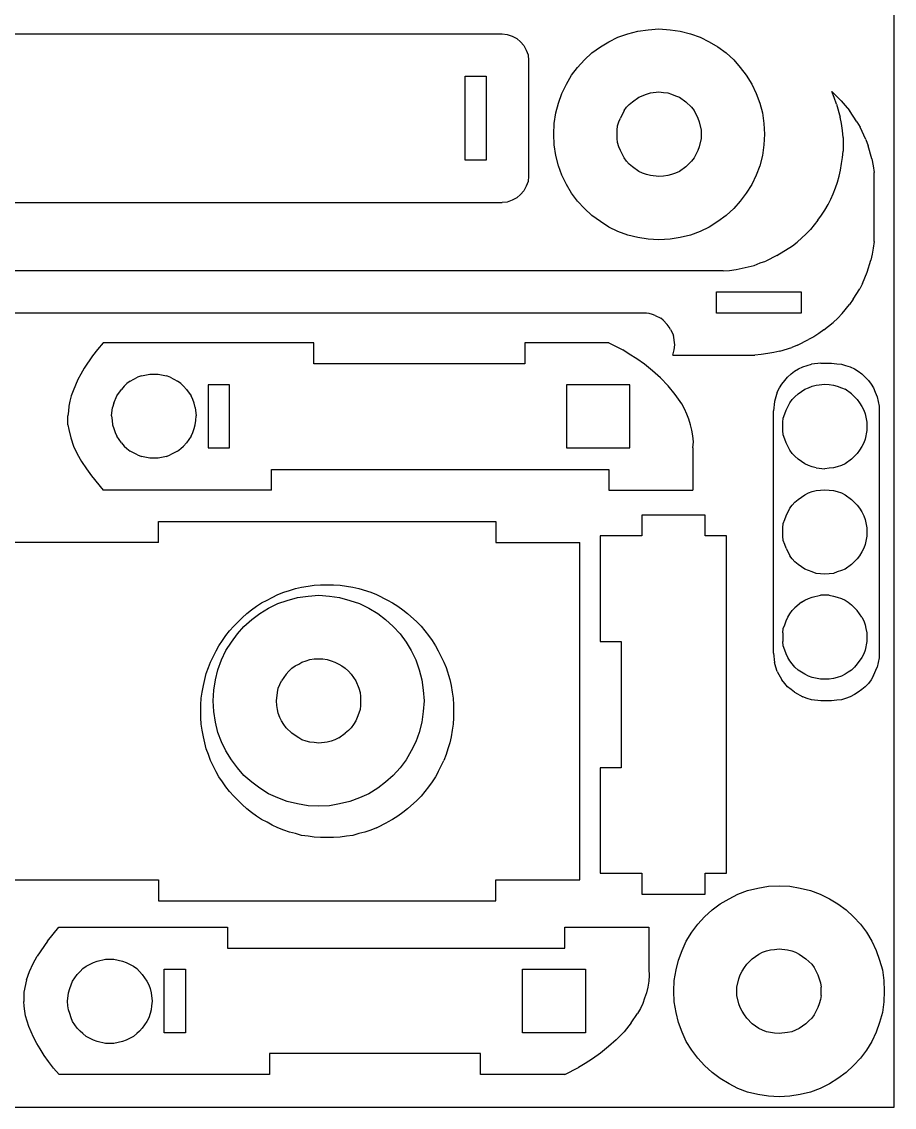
# Model space of a CAD drawing. Extents: x -4070 to 4070, y -2004 to 2004.
# Drawn here: x 2481 to 4070, y -2004 to -27 of the extents above; entities that cross this region are included whole.
import ezdxf

# ---------------------------------------------------------------- set-up
doc = ezdxf.new("R2010")
doc.units = 0
doc.header["$MEASUREMENT"] = 0
doc.layers.get('0').update_dxf_attribs({"linetype": 'CONTINUOUS'})

msp = doc.modelspace()

# ---------------------------------------------------------------- linework, layer by layer
for p, q in [((4070.5, -2004.5), (4070.5, 2004.5)), ((3622.1, -41.2), (3641.5, -39.5)), ((3641.5, -39.5), (3661.9, -41.2)), ((1532, -48.8), (3355.7, -48.8)), ((3355.7, -48.8), (3365, -49.7)), ((3365, -49.7), (3374.3, -53)), ((3374.3, -53), (3382.8, -57.3)), ((3382.8, -57.3), (3389.6, -63.2)), ((3550.1, -63.2), (3567, -54.7)), ((3567, -54.7), (3584.8, -48.8)), ((3584.8, -48.8), (3603.4, -43.7)), ((3603.4, -43.7), (3622.1, -41.2)), ((3661.9, -41.2), (3680.5, -43.7)), ((3680.5, -43.7), (3699.1, -48.8)), ((3699.1, -48.8), (3716.9, -54.7)), ((3716.9, -54.7), (3733, -63.2)), ((3389.6, -63.2), (3395.5, -70)), ((3395.5, -70), (3399.7, -78.4)), ((3399.7, -78.4), (3403.1, -86.9)), ((3519.6, -83.5), (3534.9, -72.5)), ((3534.9, -72.5), (3550.1, -63.2)), ((3733, -63.2), (3749.1, -72.5)), ((3749.1, -72.5), (3764.3, -83.5)), ((3403.1, -86.9), (3403.9, -97.1)), ((3403.9, -97.1), (3403.9, -307.9)), ((3493.4, -109.8), (3506.1, -96.2)), ((3506.1, -96.2), (3519.6, -83.5)), ((3764.3, -83.5), (3777.9, -96.2)), ((3777.9, -96.2), (3789.7, -109.8)), ((3482.4, -124.2), (3493.4, -109.8)), ((3789.7, -109.8), (3800.7, -124.2)), ((3288.8, -279.1), (3288.8, -125.9)), ((3288.8, -125.9), (3326.9, -125.9)), ((3326.9, -125.9), (3326.9, -279.1)), ((3473.1, -140.3), (3482.4, -124.2)), ((3800.7, -124.2), (3810.9, -140.3)), ((3458.7, -175), (3464.6, -157.2)), ((3464.6, -157.2), (3473.1, -140.3)), ((3618.7, -158.9), (3626.3, -156.3)), ((3626.3, -156.3), (3641.5, -154.6)), ((3641.5, -154.6), (3650, -155.5)), ((3650, -155.5), (3657.6, -156.3)), ((3657.6, -156.3), (3664.4, -158.9)), ((3810.9, -140.3), (3818.5, -157.2)), ((3818.5, -157.2), (3825.3, -175)), ((3960.9, -164.8), (3956.7, -153.8)), ((3973.6, -170.8), (3956.7, -153.8)), ((3453.6, -192.7), (3458.7, -175)), ((3582.3, -182.6), (3587.4, -177.5)), ((3587.4, -177.5), (3593.3, -172.4)), ((3593.3, -172.4), (3605.1, -164)), ((3605.1, -164), (3618.7, -158.9)), ((3664.4, -158.9), (3672, -161.4)), ((3672, -161.4), (3678.8, -164)), ((3678.8, -164), (3690.6, -172.4)), ((3690.6, -172.4), (3700.8, -182.6)), ((3825.3, -175), (3830.3, -192.7)), ((3965.1, -176.7), (3960.9, -164.8)), ((3965.1, -176.7), (3971.9, -200.4)), ((3973.6, -170.8), (3981.2, -179.2)), ((3451, -212.2), (3453.6, -192.7)), ((3578, -188.5), (3571.3, -202.1)), ((3578, -188.5), (3582.3, -182.6)), ((3700.8, -182.6), (3705.9, -188.5)), ((3705.9, -188.5), (3712.7, -202.1)), ((3830.3, -192.7), (3832.9, -212.2)), ((3981.2, -179.2), (3988.8, -188.5)), ((4002.4, -208.9), (3988.8, -188.5)), ((3450.2, -231.7), (3451, -212.2)), ((3565.3, -224.1), (3566.2, -216.5)), ((3566.2, -216.5), (3568.7, -208.8)), ((3568.7, -208.8), (3571.3, -202.1)), ((3712.7, -202.1), (3715.2, -208.8)), ((3715.2, -208.8), (3718.6, -224.1)), ((3832.9, -212.2), (3833.7, -231.7)), ((3974.4, -212.3), (3971.9, -200.4)), ((3976.1, -225), (3974.4, -212.3)), ((4002.4, -208.9), (4008.3, -219)), ((3451, -251.2), (3450.2, -231.7)), ((3565.3, -239.3), (3565.3, -224.1)), ((3718.6, -224.1), (3718.6, -239.3)), ((3833.7, -231.7), (3832.9, -251.2)), ((3977, -237.7), (3976.1, -225)), ((4018.5, -241), (4008.3, -219)), ((3453.6, -270.6), (3451, -251.2)), ((3566.2, -246.9), (3565.3, -239.3)), ((3568.7, -254.6), (3566.2, -246.9)), ((3571.3, -261.3), (3568.7, -254.6)), ((3715.2, -254.6), (3712.7, -261.3)), ((3718.6, -239.3), (3715.2, -254.6)), ((3832.9, -251.2), (3830.3, -270.6)), ((3977, -237.7), (3977, -262.2)), ((4018.5, -241), (4022.7, -252.9)), ((4029.5, -276.6), (4022.7, -252.9)), ((3458.7, -289.3), (3453.6, -270.6)), ((3578, -274.9), (3571.3, -261.3)), ((3582.3, -280.8), (3578, -274.9)), ((3705.9, -274.9), (3700.8, -280.8)), ((3712.7, -261.3), (3705.9, -274.9)), ((3830.3, -270.6), (3825.3, -289.3)), ((3974.4, -285.1), (3976.1, -274.1)), ((3976.1, -274.1), (3977, -262.2)), ((4029.5, -276.6), (4032, -289.3)), ((3326.9, -279.1), (3288.8, -279.1)), ((3464.6, -306.2), (3458.7, -289.3)), ((3587.4, -285.9), (3582.3, -280.8)), ((3593.3, -290.9), (3587.4, -285.9)), ((3605.1, -299.4), (3593.3, -290.9)), ((3690.6, -290.9), (3678.8, -299.4)), ((3700.8, -280.8), (3690.6, -290.9)), ((3825.3, -289.3), (3818.5, -306.2)), ((3972.7, -296.9), (3974.4, -285.1)), ((4032, -289.3), (4033.7, -301.2)), ((3403.9, -307.9), (3403.1, -318)), ((3473.1, -323.1), (3464.6, -306.2)), ((3611.9, -302.8), (3605.1, -299.4)), ((3618.7, -305.3), (3611.9, -302.8)), ((3626.3, -307), (3618.7, -305.3)), ((3641.5, -308.7), (3626.3, -307)), ((3650, -307.9), (3641.5, -308.7)), ((3657.6, -307), (3650, -307.9)), ((3664.4, -305.3), (3657.6, -307)), ((3672, -302.8), (3664.4, -305.3)), ((3678.8, -299.4), (3672, -302.8)), ((3818.5, -306.2), (3810.9, -323.1)), ((3966.8, -318.9), (3970.2, -307.9)), ((3970.2, -307.9), (3972.7, -296.9)), ((4033.7, -427.3), (4033.7, -301.2)), ((3395.5, -335), (3389.6, -341.7)), ((3399.7, -326.5), (3395.5, -335)), ((3403.1, -318), (3399.7, -326.5)), ((3482.4, -339.2), (3473.1, -323.1)), ((3810.9, -323.1), (3800.7, -339.2)), ((3959.2, -340.1), (3963.4, -329.1)), ((3963.4, -329.1), (3966.8, -318.9)), ((3365, -355.3), (3355.7, -356.1)), ((3374.3, -351.9), (3365, -355.3)), ((3382.8, -347.7), (3374.3, -351.9)), ((3389.6, -341.7), (3382.8, -347.7)), ((3493.4, -353.6), (3482.4, -339.2)), ((3506.1, -367.1), (3493.4, -353.6)), ((3789.7, -353.6), (3777.9, -367.1)), ((3800.7, -339.2), (3789.7, -353.6)), ((3949.9, -359.6), (3955, -350.2)), ((3955, -350.2), (3959.2, -340.1)), ((1532, -356.1), (3355.7, -356.1)), ((3519.6, -379.8), (3506.1, -367.1)), ((3777.9, -367.1), (3764.3, -379.8)), ((3938, -379), (3944, -369.7)), ((3944, -369.7), (3949.9, -359.6)), ((3534.9, -390.9), (3519.6, -379.8)), ((3550.1, -401), (3534.9, -390.9)), ((3749.1, -390.9), (3733, -401)), ((3764.3, -379.8), (3749.1, -390.9)), ((3931.3, -388.3), (3917.7, -405.3)), ((3931.3, -388.3), (3938, -379)), ((3567, -408.6), (3550.1, -401)), ((3584.8, -415.4), (3567, -408.6)), ((3716.9, -408.6), (3699.1, -415.4)), ((3733, -401), (3716.9, -408.6)), ((3910.1, -412.9), (3893.2, -428.1)), ((3910.1, -412.9), (3917.7, -405.3)), ((3603.4, -419.6), (3584.8, -415.4)), ((3622.1, -423), (3603.4, -419.6)), ((3641.5, -423.9), (3622.1, -423)), ((3661.9, -423), (3641.5, -423.9)), ((3680.5, -419.6), (3661.9, -423)), ((3699.1, -415.4), (3680.5, -419.6)), ((3856.7, -452.7), (3884.7, -434.9)), ((3884.7, -434.9), (3893.2, -428.1)), ((4033.7, -427.3), (4032, -439.1)), ((3856.7, -452.7), (3836.4, -462.8)), ((4030.3, -450.1), (4027.8, -461.2)), ((4032, -439.1), (4030.3, -450.1)), ((3782.2, -478.1), (3815.3, -470.5)), ((3815.3, -470.5), (3826.3, -466.2)), ((3826.3, -466.2), (3836.4, -462.8)), ((4021, -483.2), (4027.8, -461.2)), ((3758.5, -480.6), (1623.2, -480.6)), ((3758.5, -480.6), (3770.4, -479.8)), ((3770.4, -479.8), (3782.2, -478.1)), ((4012.5, -503.5), (4021, -483.2)), ((3995.6, -532.3), (4007.5, -513.6)), ((4012.5, -503.5), (4007.5, -513.6)), ((3746.7, -557.7), (3746.7, -518.7)), ((3746.7, -518.7), (3900.8, -518.7)), ((3900.8, -518.7), (3900.8, -557.7)), ((3995.6, -532.3), (3988.8, -541.6)), ((3975.3, -558.5), (3988.8, -541.6)), ((3618.8, -557.7), (1763.8, -557.7)), ((3623.9, -558.5), (3618.8, -557.7)), ((3629.8, -560.2), (3623.9, -558.5)), ((3634.9, -561.9), (3629.8, -560.2)), ((3634.9, -561.9), (3645.1, -567)), ((3649.3, -570.4), (3645.1, -567)), ((3649.3, -570.4), (3656.9, -578)), ((3900.8, -557.7), (3746.7, -557.7)), ((3967.7, -567), (3959.2, -574.6)), ((3975.3, -558.5), (3967.7, -567)), ((3660.3, -583.1), (3656.9, -578)), ((3662.9, -587.3), (3660.3, -583.1)), ((3662.9, -587.3), (3667.9, -597.5)), ((3942.3, -588.2), (3932.9, -594.9)), ((3942.3, -588.2), (3959.2, -574.6)), ((2629.1, -611.9), (2618.9, -623.7)), ((3012.6, -611.9), (2629.1, -611.9)), ((3012.6, -650), (3012.6, -611.9)), ((3397, -611.9), (3397, -650)), ((3550.3, -611.9), (3397, -611.9)), ((3550.3, -611.9), (3575.7, -624.6)), ((3670.5, -615.2), (3667.9, -597.5)), ((3894, -616.1), (3914.3, -605.9)), ((3923.6, -600.9), (3914.3, -605.9)), ((3932.9, -594.9), (3923.6, -600.9)), ((2618.9, -623.7), (2609.6, -635.6)), ((3587.5, -632.2), (3575.7, -624.6)), ((3601.1, -640.7), (3587.5, -632.2)), ((3667.1, -633.9), (3669.6, -624.6)), ((3669.6, -624.6), (3670.5, -615.2)), ((3839.8, -631.3), (3828, -633)), ((3850.8, -629.6), (3839.8, -631.3)), ((3861.8, -627.1), (3850.8, -629.6)), ((3861.8, -627.1), (3883.8, -620.3)), ((3894, -616.1), (3883.8, -620.3)), ((2609.6, -635.6), (2594.4, -657.6)), ((3397, -650), (3012.6, -650)), ((3615.4, -650.8), (3601.1, -640.7)), ((3629.8, -662.7), (3615.4, -650.8)), ((3667.1, -633.9), (3816.1, -633.9)), ((3828, -633), (3816.1, -633.9)), ((3911.4, -653.2), (3919.9, -650.7)), ((3936.8, -649), (3919.9, -650.7)), ((3936.8, -649), (3956.3, -649)), ((3956.3, -649), (3965.6, -649.8)), ((3965.6, -649.8), (3974, -650.7)), ((3974, -650.7), (3981.7, -653.2)), ((2588.4, -668.6), (2582.5, -678.8)), ((2594.4, -657.6), (2588.4, -668.6)), ((2698.5, -672), (2691.7, -674.5)), ((2698.5, -672), (2713.7, -668.6)), ((2713.7, -668.6), (2729, -668.6)), ((2729, -668.6), (2744.2, -672)), ((2751, -674.5), (2744.2, -672)), ((3644.2, -675.4), (3629.8, -662.7)), ((3875.8, -674.4), (3882.6, -668.4)), ((3882.6, -668.4), (3888.5, -663.4)), ((3888.5, -663.4), (3896.2, -659.1)), ((3896.2, -659.1), (3903.8, -655.7)), ((3903.8, -655.7), (3911.4, -653.2)), ((3981.7, -653.2), (3990.1, -655.7)), ((3990.1, -655.7), (3997.8, -659.1)), ((3997.8, -659.1), (4004.5, -663.4)), ((4004.5, -663.4), (4011.3, -668.4)), ((4023.2, -680.3), (4011.3, -668.4)), ((2582.5, -678.8), (2574, -699.1)), ((2667.2, -690.6), (2662.1, -696.5)), ((2672.3, -685.5), (2667.2, -690.6)), ((2678.2, -681.3), (2672.3, -685.5)), ((2678.2, -681.3), (2691.7, -674.5)), ((2751, -674.5), (2764.5, -681.3)), ((2770.5, -685.5), (2764.5, -681.3)), ((2775.6, -690.6), (2770.5, -685.5)), ((2780.6, -696.5), (2775.6, -690.6)), ((2820.4, -688.1), (2820.4, -803.2)), ((2859.4, -688.1), (2820.4, -688.1)), ((2859.4, -803.2), (2859.4, -688.1)), ((3473.2, -688.1), (3473.2, -803.2)), ((3588.4, -688.1), (3473.2, -688.1)), ((3588.4, -803.2), (3588.4, -688.1)), ((3658.6, -689.8), (3644.2, -675.4)), ((3671.3, -705.8), (3658.6, -689.8)), ((3861.4, -693.8), (3865.7, -687.1)), ((3865.7, -687.1), (3870.8, -680.3)), ((3870.8, -680.3), (3875.8, -674.4)), ((3913.9, -693.8), (3920.7, -690.5)), ((3920.7, -690.5), (3928.3, -688.8)), ((3928.3, -688.8), (3943.6, -687.1)), ((3943.6, -687.1), (3952, -687.9)), ((3952, -687.9), (3959.7, -688.8)), ((3959.7, -688.8), (3966.4, -690.5)), ((3966.4, -690.5), (3974, -693.8)), ((4023.2, -680.3), (4028.2, -687.1)), ((4028.2, -687.1), (4032.5, -693.8)), ((2570.7, -708.4), (2568.1, -717.7)), ((2574, -699.1), (2570.7, -708.4)), ((2648.6, -721.9), (2653.6, -708.4)), ((2653.6, -708.4), (2662.1, -696.5)), ((2780.6, -696.5), (2789.1, -708.4)), ((2792.5, -715.2), (2789.1, -708.4)), ((3683.2, -722.8), (3671.3, -705.8)), ((3857.2, -701.5), (3852.1, -718.4)), ((3857.2, -701.5), (3861.4, -693.8)), ((3884.3, -715), (3889.4, -709.9)), ((3889.4, -709.9), (3895.3, -704.9)), ((3895.3, -704.9), (3907.2, -696.4)), ((3907.2, -696.4), (3913.9, -693.8)), ((3974, -693.8), (3980.8, -696.4)), ((3992.7, -704.9), (3980.8, -696.4)), ((4002.8, -715), (3992.7, -704.9)), ((4032.5, -693.8), (4035.9, -701.5)), ((4035.9, -701.5), (4039.2, -709.9)), ((4039.2, -709.9), (4042.6, -726.9)), ((2566.4, -727), (2565.6, -736.3)), ((2568.1, -717.7), (2566.4, -727)), ((2644.3, -744.8), (2646, -729.6)), ((2648.6, -721.9), (2646, -729.6)), ((2795, -721.9), (2792.5, -715.2)), ((2796.7, -729.6), (2795, -721.9)), ((2796.7, -729.6), (2798.4, -744.8)), ((3688.3, -732.1), (3683.2, -722.8)), ((3852.1, -718.4), (3850.4, -735.3)), ((3873.3, -734.5), (3880.1, -720.9)), ((3880.1, -720.9), (3884.3, -715)), ((4002.8, -715), (4007.1, -720.9)), ((4007.1, -720.9), (4011.3, -727.7)), ((4011.3, -727.7), (4014.7, -734.5)), ((4042.6, -726.9), (4042.6, -1185.8)), ((2565.6, -736.3), (2564.7, -744.8)), ((2564.7, -760.9), (2564.7, -744.8)), ((2644.3, -744.8), (2645.2, -753.3)), ((2797.6, -753.3), (2798.4, -744.8)), ((3692.5, -741.4), (3688.3, -732.1)), ((3695.9, -750.7), (3692.5, -741.4)), ((3699.3, -760.9), (3695.9, -750.7)), ((3850.4, -1177.3), (3850.4, -735.3)), ((3867.4, -756.5), (3868.2, -748.9)), ((3868.2, -748.9), (3870.8, -741.3)), ((3870.8, -741.3), (3873.3, -734.5)), ((4014.7, -734.5), (4017.2, -741.3)), ((4017.2, -741.3), (4020.6, -756.5)), ((2564.7, -760.9), (2566.4, -769.3)), ((2566.4, -769.3), (2569.8, -784.6)), ((2645.2, -753.3), (2646, -760.9)), ((2646, -760.9), (2648.6, -767.7)), ((2648.6, -767.7), (2651.1, -775.3)), ((2792.5, -775.3), (2795, -767.7)), ((2795, -767.7), (2796.7, -760.9)), ((2796.7, -760.9), (2797.6, -753.3)), ((3701.8, -771), (3699.3, -760.9)), ((3703.5, -781.2), (3701.8, -771)), ((3867.4, -771.7), (3867.4, -756.5)), ((4020.6, -756.5), (4020.6, -771.7)), ((2569.8, -784.6), (2574.9, -799.8)), ((2651.1, -775.3), (2653.6, -782)), ((2662.1, -793.9), (2653.6, -782)), ((2789.1, -782), (2780.6, -793.9)), ((2789.1, -782), (2792.5, -775.3)), ((3704.3, -792.2), (3703.5, -781.2)), ((3868.2, -779.4), (3867.4, -771.7)), ((3870.8, -787), (3868.2, -779.4)), ((3873.3, -793.8), (3870.8, -787)), ((4017.2, -787), (4014.7, -793.8)), ((4020.6, -771.7), (4017.2, -787)), ((2574.9, -799.8), (2581.7, -814.2)), ((2662.1, -793.9), (2667.2, -799.8)), ((2667.2, -799.8), (2672.3, -804.1)), ((2672.3, -804.1), (2678.2, -809.1)), ((2691.7, -815.9), (2678.2, -809.1)), ((2764.5, -809.1), (2751, -815.9)), ((2764.5, -809.1), (2770.5, -804.1)), ((2770.5, -804.1), (2775.6, -799.8)), ((2775.6, -799.8), (2780.6, -793.9)), ((2820.4, -803.2), (2859.4, -803.2)), ((3473.2, -803.2), (3588.4, -803.2)), ((3703.5, -803.2), (3704.3, -792.2)), ((3703.5, -803.2), (3703.5, -880.3)), ((3880.1, -807.3), (3873.3, -793.8)), ((3884.3, -813.2), (3880.1, -807.3)), ((4007.1, -807.3), (4002.8, -813.2)), ((4011.3, -800.5), (4007.1, -807.3)), ((4014.7, -793.8), (4011.3, -800.5)), ((2581.7, -814.2), (2589.3, -827.8)), ((2589.3, -827.8), (2598.6, -841.3)), ((2691.7, -815.9), (2698.5, -818.5)), ((2713.7, -821.8), (2698.5, -818.5)), ((2729, -821.8), (2713.7, -821.8)), ((2744.2, -818.5), (2729, -821.8)), ((2744.2, -818.5), (2751, -815.9)), ((3889.4, -818.3), (3884.3, -813.2)), ((3895.3, -823.4), (3889.4, -818.3)), ((3907.2, -831.9), (3895.3, -823.4)), ((3992.7, -823.4), (3980.8, -831.9)), ((4002.8, -813.2), (3992.7, -823.4)), ((2598.6, -841.3), (2607.9, -854)), ((2935.6, -842.2), (3550.3, -842.2)), ((2935.6, -880.3), (2935.6, -842.2)), ((3550.3, -842.2), (3550.3, -880.3)), ((3913.9, -835.2), (3907.2, -831.9)), ((3920.7, -837.8), (3913.9, -835.2)), ((3928.3, -839.5), (3920.7, -837.8)), ((3928.3, -839.5), (3943.6, -841.2)), ((3952, -840.3), (3943.6, -841.2)), ((3959.7, -839.5), (3952, -840.3)), ((3966.4, -837.8), (3959.7, -839.5)), ((3974, -835.2), (3966.4, -837.8)), ((3980.8, -831.9), (3974, -835.2)), ((2607.9, -854), (2629.1, -880.3)), ((2935.6, -880.3), (2629.1, -880.3)), ((3550.3, -880.3), (3703.5, -880.3)), ((3895.3, -897), (3907.2, -888.6)), ((3907.2, -888.6), (3913.9, -885.2)), ((3913.9, -885.2), (3920.7, -882.7)), ((3920.7, -882.7), (3928.3, -881)), ((3928.3, -881), (3943.6, -879.3)), ((3943.6, -879.3), (3952, -880.1)), ((3952, -880.1), (3959.7, -881)), ((3959.7, -881), (3966.4, -882.7)), ((3966.4, -882.7), (3974, -885.2)), ((3974, -885.2), (3980.8, -888.6)), ((3980.8, -888.6), (3992.7, -897)), ((3880.1, -913.1), (3884.3, -907.2)), ((3884.3, -907.2), (3889.4, -902.1)), ((3889.4, -902.1), (3895.3, -897)), ((3992.7, -897), (4002.8, -907.2)), ((4002.8, -907.2), (4007.1, -913.1)), ((3725.7, -925.5), (3610.6, -925.5)), ((3610.6, -925.5), (3610.6, -963.6)), ((3725.7, -963.6), (3725.7, -925.5)), ((3870.8, -933.5), (3873.3, -926.7)), ((3873.3, -926.7), (3880.1, -913.1)), ((4007.1, -913.1), (4011.3, -919.9)), ((4011.3, -919.9), (4014.7, -926.7)), ((4014.7, -926.7), (4017.2, -933.5)), ((2729.7, -937.5), (3344.4, -937.5)), ((2729.7, -975.6), (2729.7, -937.5)), ((3344.4, -937.5), (3344.4, -975.6)), ((3867.4, -948.7), (3868.2, -941.1)), ((3867.4, -963.9), (3867.4, -948.7)), ((3868.2, -941.1), (3870.8, -933.5)), ((4017.2, -933.5), (4020.6, -948.7)), ((4020.6, -948.7), (4020.6, -963.9)), ((3534.4, -963.6), (3534.4, -1155.8)), ((3610.6, -963.6), (3534.4, -963.6)), ((3764.7, -963.6), (3725.7, -963.6)), ((3764.7, -1578.2), (3764.7, -963.6)), ((3868.2, -971.6), (3867.4, -963.9)), ((4020.6, -963.9), (4017.2, -979.2)), ((2729.7, -975.6), (2422.4, -975.6)), ((3344.4, -975.6), (3497.6, -975.6)), ((3497.6, -1590.2), (3497.6, -975.6)), ((3870.8, -979.2), (3868.2, -971.6)), ((3873.3, -985.9), (3870.8, -979.2)), ((3873.3, -985.9), (3880.1, -999.5)), ((4014.7, -985.9), (4011.3, -992.7)), ((4017.2, -979.2), (4014.7, -985.9)), ((3884.3, -1005.4), (3880.1, -999.5)), ((3889.4, -1010.5), (3884.3, -1005.4)), ((4002.8, -1005.4), (3992.7, -1015.6)), ((4007.1, -999.5), (4002.8, -1005.4)), ((4011.3, -992.7), (4007.1, -999.5)), ((3895.3, -1015.6), (3889.4, -1010.5)), ((3907.2, -1024), (3895.3, -1015.6)), ((3920.7, -1029.1), (3907.2, -1024)), ((3974, -1026.6), (3966.4, -1029.1)), ((3980.8, -1024), (3974, -1026.6)), ((3992.7, -1015.6), (3980.8, -1024)), ((3928.3, -1031.7), (3920.7, -1029.1)), ((3943.6, -1033.4), (3928.3, -1031.7)), ((3952, -1032.5), (3943.6, -1033.4)), ((3959.7, -1031.7), (3952, -1032.5)), ((3966.4, -1029.1), (3959.7, -1031.7)), ((2947.3, -1070.4), (2958.3, -1066.2)), ((2958.3, -1066.2), (2968.5, -1062.8)), ((2968.5, -1062.8), (2979.5, -1059.4)), ((2979.5, -1059.4), (2990.5, -1056.8)), ((2990.5, -1056.8), (3002.3, -1055.2)), ((3002.3, -1055.2), (3013.3, -1053.5)), ((3013.3, -1053.5), (3025.2, -1052.6)), ((3025.2, -1052.6), (3048.9, -1052.6)), ((3048.9, -1052.6), (3060.7, -1053.5)), ((3060.7, -1053.5), (3072.6, -1055.2)), ((3072.6, -1055.2), (3083.6, -1056.8)), ((3083.6, -1056.8), (3094.6, -1059.4)), ((3094.6, -1059.4), (3116.6, -1066.2)), ((3116.6, -1066.2), (3126.8, -1070.4)), ((2908.3, -1091.6), (2917.7, -1085.6)), ((2917.7, -1085.6), (2927.8, -1080.6)), ((2927.8, -1080.6), (2937.1, -1075.5)), ((2930.3, -1095.4), (2947.2, -1086.9)), ((2937.1, -1075.5), (2947.3, -1070.4)), ((2947.2, -1086.9), (2964.1, -1081)), ((2964.1, -1081), (2982.8, -1075.9)), ((2982.8, -1075.9), (3002.2, -1073.4)), ((3002.2, -1073.4), (3021.7, -1071.7)), ((3021.7, -1071.7), (3041.2, -1073.4)), ((3041.2, -1073.4), (3059.8, -1075.9)), ((3059.8, -1075.9), (3078.4, -1081)), ((3078.4, -1081), (3096.2, -1086.9)), ((3096.2, -1086.9), (3113.1, -1095.4)), ((3126.8, -1070.4), (3147.1, -1080.6)), ((3147.1, -1080.6), (3156.4, -1085.6)), ((3156.4, -1085.6), (3165.7, -1091.6)), ((3901.2, -1084.2), (3889.4, -1094.3)), ((3901.2, -1084.2), (3907.2, -1080.8)), ((3907.2, -1080.8), (3913.9, -1077.4)), ((3913.9, -1077.4), (3920.7, -1074.8)), ((3920.7, -1074.8), (3935.9, -1071.5)), ((3952, -1071.5), (3935.9, -1071.5)), ((3952, -1071.5), (3959.7, -1073.2)), ((3959.7, -1073.2), (3966.4, -1074.8)), ((3966.4, -1074.8), (3974, -1077.4)), ((3974, -1077.4), (3980.8, -1080.8)), ((3980.8, -1080.8), (3986.7, -1084.2)), ((3986.7, -1084.2), (3992.7, -1089.2)), ((2882.1, -1112.7), (2890.6, -1105.1)), ((2890.6, -1105.1), (2899, -1098.3)), ((2899, -1098.3), (2908.3, -1091.6)), ((2899.8, -1115.7), (2914.2, -1104.7)), ((2914.2, -1104.7), (2930.3, -1095.4)), ((3113.1, -1095.4), (3129.2, -1104.7)), ((3129.2, -1104.7), (3143.6, -1115.7)), ((3165.7, -1091.6), (3175, -1098.3)), ((3175, -1098.3), (3183.5, -1105.1)), ((3183.5, -1105.1), (3200.4, -1120.3)), ((3876.7, -1111.3), (3880.1, -1105.3)), ((3880.1, -1105.3), (3884.3, -1099.4)), ((3884.3, -1099.4), (3889.4, -1094.3)), ((3992.7, -1089.2), (4002.8, -1099.4)), ((4011.3, -1111.3), (4002.8, -1099.4)), ((2866.9, -1128), (2882.1, -1112.7)), ((2885.4, -1128.4), (2899.8, -1115.7)), ((3143.6, -1115.7), (3157.2, -1128.4)), ((3200.4, -1120.3), (3208.1, -1128)), ((3868.2, -1132.4), (3870.8, -1125.6)), ((3870.8, -1125.6), (3873.3, -1118)), ((3873.3, -1118), (3876.7, -1111.3)), ((4011.3, -1111.3), (4014.7, -1118)), ((4014.7, -1118), (4017.2, -1125.6)), ((4017.2, -1125.6), (4018.9, -1132.4)), ((2846.5, -1154.2), (2852.5, -1144.9)), ((2852.5, -1144.9), (2859.2, -1136.4)), ((2859.2, -1136.4), (2866.9, -1128)), ((2862.5, -1157.2), (2873.5, -1142)), ((2873.5, -1142), (2885.4, -1128.4)), ((3157.2, -1128.4), (3169.9, -1142)), ((3169.9, -1142), (3180.9, -1157.2)), ((3208.1, -1128), (3221.6, -1144.9)), ((3221.6, -1144.9), (3228.4, -1154.2)), ((3867.4, -1140), (3868.2, -1132.4)), ((3867.4, -1140), (3867.4, -1156.1)), ((4018.9, -1132.4), (4020.6, -1140)), ((4020.6, -1140), (4020.6, -1156.1)), ((2834.7, -1172.8), (2839.8, -1163.5)), ((2839.8, -1163.5), (2846.5, -1154.2)), ((2852.4, -1172.4), (2862.5, -1157.2)), ((3180.9, -1157.2), (3190.2, -1172.4)), ((3228.4, -1154.2), (3234.3, -1163.5)), ((3234.3, -1163.5), (3239.4, -1172.8)), ((3534.4, -1155.8), (3572.5, -1155.8)), ((3572.5, -1155.8), (3572.5, -1386)), ((3868.2, -1163.7), (3867.4, -1156.1)), ((3870.8, -1171.4), (3868.2, -1163.7)), ((4020.6, -1156.1), (4017.2, -1171.4)), ((2824.5, -1193.2), (2834.7, -1172.8)), ((2844.7, -1189.4), (2852.4, -1172.4)), ((3190.2, -1172.4), (3198.7, -1189.4)), ((3239.4, -1172.8), (3249.6, -1193.2)), ((3850.4, -1177.3), (3852.1, -1194.2)), ((3873.3, -1178.1), (3870.8, -1171.4)), ((3876.7, -1184.9), (3873.3, -1178.1)), ((3880.1, -1190.8), (3876.7, -1184.9)), ((4011.3, -1184.9), (4002.8, -1196.8)), ((4014.7, -1178.1), (4011.3, -1184.9)), ((4017.2, -1171.4), (4014.7, -1178.1)), ((4042.6, -1185.8), (4039.2, -1202.7)), ((2816.9, -1214.3), (2821.1, -1203.3)), ((2821.1, -1203.3), (2824.5, -1193.2)), ((2838, -1207.2), (2844.7, -1189.4)), ((2967.5, -1209.7), (2972.6, -1204.6)), ((2972.6, -1204.6), (2978.5, -1200.4)), ((2978.5, -1200.4), (2985.3, -1197)), ((2985.3, -1197), (2991.2, -1193.6)), ((2991.2, -1193.6), (2998.8, -1191.1)), ((2998.8, -1191.1), (3005.6, -1188.5)), ((3005.6, -1188.5), (3013.2, -1187.7)), ((3013.2, -1187.7), (3029.3, -1187.7)), ((3029.3, -1187.7), (3036.9, -1188.5)), ((3036.9, -1188.5), (3044.6, -1191.1)), ((3044.6, -1191.1), (3051.3, -1193.6)), ((3051.3, -1193.6), (3058.1, -1197)), ((3058.1, -1197), (3064, -1200.4)), ((3064, -1200.4), (3070, -1204.6)), ((3070, -1204.6), (3075.9, -1209.7)), ((3198.7, -1189.4), (3204.6, -1207.2)), ((3249.6, -1193.2), (3253.8, -1203.3)), ((3253.8, -1203.3), (3260.6, -1225.3)), ((3854.7, -1202.7), (3852.1, -1194.2)), ((3857.2, -1210.3), (3854.7, -1202.7)), ((3884.3, -1196.8), (3880.1, -1190.8)), ((3889.4, -1202.7), (3884.3, -1196.8)), ((3895.3, -1207.8), (3889.4, -1202.7)), ((3997.8, -1202.7), (3992.7, -1207.8)), ((4002.8, -1196.8), (3997.8, -1202.7)), ((4032.5, -1217.9), (4039.2, -1202.7)), ((2811.8, -1236.3), (2816.9, -1214.3)), ((2830.4, -1244.4), (2833.7, -1225.8)), ((2833.7, -1225.8), (2838, -1207.2)), ((2962.4, -1215.6), (2954, -1227.5)), ((2962.4, -1215.6), (2967.5, -1209.7)), ((3075.9, -1209.7), (3081, -1215.6)), ((3081, -1215.6), (3089.4, -1227.5)), ((3204.6, -1207.2), (3209.7, -1225.8)), ((3209.7, -1225.8), (3212.2, -1244.4)), ((3260.6, -1225.3), (3263.1, -1236.3)), ((3857.2, -1210.3), (3865.7, -1225.6)), ((3870.8, -1232.3), (3865.7, -1225.6)), ((3901.2, -1212), (3895.3, -1207.8)), ((3907.2, -1215.4), (3901.2, -1212)), ((3913.9, -1218.8), (3907.2, -1215.4)), ((3920.7, -1221.3), (3913.9, -1218.8)), ((3935.9, -1224.7), (3920.7, -1221.3)), ((3952, -1224.7), (3935.9, -1224.7)), ((3959.7, -1223), (3952, -1224.7)), ((3966.4, -1221.3), (3959.7, -1223)), ((3974, -1218.8), (3966.4, -1221.3)), ((3980.8, -1215.4), (3974, -1218.8)), ((3986.7, -1212), (3980.8, -1215.4)), ((3992.7, -1207.8), (3986.7, -1212)), ((4028.2, -1225.6), (4023.2, -1232.3)), ((4032.5, -1217.9), (4028.2, -1225.6)), ((2809.3, -1248.2), (2811.8, -1236.3)), ((2829.5, -1263.9), (2830.4, -1244.4)), ((2946.3, -1248.6), (2948, -1241)), ((2948, -1241), (2950.6, -1234.2)), ((2950.6, -1234.2), (2954, -1227.5)), ((3089.4, -1227.5), (3094.5, -1241)), ((3094.5, -1241), (3097.1, -1248.6)), ((3212.2, -1244.4), (3213.9, -1263.9)), ((3263.1, -1236.3), (3264.8, -1248.2)), ((3875.8, -1238.3), (3870.8, -1232.3)), ((3882.6, -1243.3), (3875.8, -1238.3)), ((3888.5, -1248.4), (3882.6, -1243.3)), ((4011.3, -1243.3), (4004.5, -1248.4)), ((4017.2, -1238.3), (4011.3, -1243.3)), ((4023.2, -1232.3), (4017.2, -1238.3)), ((2806.7, -1271.1), (2807.6, -1259.2)), ((2807.6, -1259.2), (2809.3, -1248.2)), ((2830.4, -1283.4), (2829.5, -1263.9)), ((2944.7, -1263.9), (2946.3, -1248.6)), ((2945.5, -1272.3), (2944.7, -1263.9)), ((3097.1, -1248.6), (3097.9, -1256.3)), ((3097.9, -1256.3), (3097.9, -1272.3)), ((3213.9, -1263.9), (3212.2, -1283.4)), ((3264.8, -1248.2), (3266.5, -1259.2)), ((3266.5, -1259.2), (3267.3, -1271.1)), ((3888.5, -1248.4), (3903.8, -1256.9)), ((3911.4, -1259.4), (3903.8, -1256.9)), ((3919.9, -1262), (3911.4, -1259.4)), ((3936.8, -1263.7), (3919.9, -1262)), ((3956.3, -1263.7), (3936.8, -1263.7)), ((3965.6, -1262.8), (3956.3, -1263.7)), ((3974, -1262), (3965.6, -1262.8)), ((3981.7, -1259.4), (3974, -1262)), ((3990.1, -1256.9), (3981.7, -1259.4)), ((3997.8, -1252.6), (3990.1, -1256.9)), ((4004.5, -1248.4), (3997.8, -1252.6)), ((2806.7, -1294.8), (2806.7, -1271.1)), ((2833.7, -1302.8), (2830.4, -1283.4)), ((2946.3, -1280), (2945.5, -1272.3)), ((2948, -1286.7), (2946.3, -1280)), ((3097.1, -1280), (3094.5, -1286.7)), ((3097.9, -1272.3), (3097.1, -1280)), ((3212.2, -1283.4), (3209.7, -1302.8)), ((3267.3, -1271.1), (3267.3, -1294.8)), ((2807.6, -1306.6), (2806.7, -1294.8)), ((2838, -1321.5), (2833.7, -1302.8)), ((2950.6, -1294.4), (2948, -1286.7)), ((2954, -1300.3), (2950.6, -1294.4)), ((2958.2, -1307.1), (2954, -1300.3)), ((3089.4, -1300.3), (3085.2, -1307.1)), ((3092, -1294.4), (3089.4, -1300.3)), ((3094.5, -1286.7), (3092, -1294.4)), ((3209.7, -1302.8), (3204.6, -1321.5)), ((3267.3, -1294.8), (3266.5, -1306.6)), ((2809.3, -1317.6), (2807.6, -1306.6)), ((2811.8, -1329.5), (2809.3, -1317.6)), ((2844.7, -1338.4), (2838, -1321.5)), ((2962.4, -1313), (2958.2, -1307.1)), ((2962.4, -1313), (2972.6, -1323.1)), ((2978.5, -1327.4), (2972.6, -1323.1)), ((3058.1, -1331.6), (3070, -1323.1)), ((3075.9, -1318.1), (3070, -1323.1)), ((3081, -1313), (3075.9, -1318.1)), ((3085.2, -1307.1), (3081, -1313)), ((3204.6, -1321.5), (3198.7, -1338.4)), ((3264.8, -1317.6), (3263.1, -1329.5)), ((3266.5, -1306.6), (3264.8, -1317.6)), ((2816.9, -1351.5), (2811.8, -1329.5)), ((2852.4, -1355.3), (2844.7, -1338.4)), ((2985.3, -1331.6), (2978.5, -1327.4)), ((2991.2, -1335), (2985.3, -1331.6)), ((2998.8, -1337.5), (2991.2, -1335)), ((3005.6, -1339.2), (2998.8, -1337.5)), ((3013.2, -1340.1), (3005.6, -1339.2)), ((3021.7, -1340.9), (3013.2, -1340.1)), ((3036.9, -1339.2), (3021.7, -1340.9)), ((3044.6, -1337.5), (3036.9, -1339.2)), ((3051.3, -1335), (3044.6, -1337.5)), ((3058.1, -1331.6), (3051.3, -1335)), ((3198.7, -1338.4), (3190.2, -1355.3)), ((3260.6, -1340.5), (3257.2, -1351.5)), ((3263.1, -1329.5), (3260.6, -1340.5)), ((2821.1, -1361.6), (2816.9, -1351.5)), ((2824.5, -1372.7), (2821.1, -1361.6)), ((2862.5, -1371.4), (2852.4, -1355.3)), ((3190.2, -1355.3), (3180.9, -1371.4)), ((3253.8, -1361.6), (3249.6, -1372.7)), ((3257.2, -1351.5), (3253.8, -1361.6)), ((2834.7, -1393), (2824.5, -1372.7)), ((2873.5, -1385.8), (2862.5, -1371.4)), ((3180.9, -1371.4), (3169.9, -1385.8)), ((3239.4, -1393), (3249.6, -1372.7)), ((2839.8, -1402.3), (2834.7, -1393)), ((2846.5, -1411.6), (2839.8, -1402.3)), ((2885.4, -1400.2), (2873.5, -1385.8)), ((2899.8, -1412), (2885.4, -1400.2)), ((3157.2, -1400.2), (3143.6, -1412)), ((3169.9, -1385.8), (3157.2, -1400.2)), ((3234.3, -1402.3), (3228.4, -1411.6)), ((3239.4, -1393), (3234.3, -1402.3)), ((3534.4, -1386), (3534.4, -1578.2)), ((3572.5, -1386), (3534.4, -1386)), ((2852.5, -1420.9), (2846.5, -1411.6)), ((2859.2, -1429.4), (2852.5, -1420.9)), ((2914.2, -1423.1), (2899.8, -1412)), ((2930.3, -1433.2), (2914.2, -1423.1)), ((3129.2, -1423.1), (3113.1, -1433.2)), ((3143.6, -1412), (3129.2, -1423.1)), ((3221.6, -1420.9), (3208.1, -1437.8)), ((3228.4, -1411.6), (3221.6, -1420.9)), ((2866.9, -1437.8), (2859.2, -1429.4)), ((2882.1, -1453.1), (2866.9, -1437.8)), ((2947.2, -1440.8), (2930.3, -1433.2)), ((2964.1, -1447.6), (2947.2, -1440.8)), ((3096.2, -1440.8), (3078.4, -1447.6)), ((3113.1, -1433.2), (3096.2, -1440.8)), ((3208.1, -1437.8), (3200.4, -1445.5)), ((2890.6, -1460.7), (2882.1, -1453.1)), ((2899, -1467.5), (2890.6, -1460.7)), ((2982.8, -1451.8), (2964.1, -1447.6)), ((3002.2, -1455.2), (2982.8, -1451.8)), ((3021.7, -1456.1), (3002.2, -1455.2)), ((3041.2, -1455.2), (3021.7, -1456.1)), ((3059.8, -1451.8), (3041.2, -1455.2)), ((3078.4, -1447.6), (3059.8, -1451.8)), ((3183.5, -1460.7), (3175, -1467.5)), ((3183.5, -1460.7), (3200.4, -1445.5)), ((2908.3, -1474.3), (2899, -1467.5)), ((2917.7, -1480.2), (2908.3, -1474.3)), ((2927.8, -1485.3), (2917.7, -1480.2)), ((3156.4, -1480.2), (3147.1, -1485.3)), ((3165.7, -1474.3), (3156.4, -1480.2)), ((3175, -1467.5), (3165.7, -1474.3)), ((2937.1, -1490.3), (2927.8, -1485.3)), ((2947.3, -1495.4), (2937.1, -1490.3)), ((2958.3, -1499.7), (2947.3, -1495.4)), ((2968.5, -1503), (2958.3, -1499.7)), ((2979.5, -1505.6), (2968.5, -1503)), ((3105.6, -1503), (3094.6, -1505.6)), ((3116.6, -1499.7), (3105.6, -1503)), ((3126.8, -1495.4), (3116.6, -1499.7)), ((3126.8, -1495.4), (3147.1, -1485.3)), ((2990.5, -1509), (2979.5, -1505.6)), ((3002.3, -1510.7), (2990.5, -1509)), ((3013.3, -1512.4), (3002.3, -1510.7)), ((3025.2, -1513.2), (3013.3, -1512.4)), ((3048.9, -1513.2), (3025.2, -1513.2)), ((3060.7, -1512.4), (3048.9, -1513.2)), ((3072.6, -1510.7), (3060.7, -1512.4)), ((3083.6, -1509), (3072.6, -1510.7)), ((3094.6, -1505.6), (3083.6, -1509)), ((3534.4, -1578.2), (3610.6, -1578.2)), ((3610.6, -1578.2), (3610.6, -1616.3)), ((3725.7, -1616.3), (3725.7, -1578.2)), ((3725.7, -1578.2), (3764.7, -1578.2)), ((2422.4, -1590.2), (2729.7, -1590.2)), ((2729.7, -1590.2), (2729.7, -1628.3)), ((3344.4, -1628.3), (3344.4, -1590.2)), ((3344.4, -1590.2), (3497.6, -1590.2)), ((3821.8, -1605.1), (3841.3, -1601.7)), ((3841.3, -1601.7), (3860.8, -1600.9)), ((3860.8, -1600.9), (3880.2, -1601.7)), ((3880.2, -1601.7), (3898.9, -1605.1)), ((3610.6, -1616.3), (3725.7, -1616.3)), ((3769.3, -1624.6), (3785.4, -1616.1)), ((3785.4, -1616.1), (3803.2, -1609.3)), ((3803.2, -1609.3), (3821.8, -1605.1)), ((3898.9, -1605.1), (3917.5, -1609.3)), ((3917.5, -1609.3), (3935.3, -1616.1)), ((3935.3, -1616.1), (3952.2, -1624.6)), ((2729.7, -1628.3), (3344.4, -1628.3)), ((3738.8, -1644.9), (3753.2, -1633.9)), ((3753.2, -1633.9), (3769.3, -1624.6)), ((3952.2, -1624.6), (3967.4, -1633.9)), ((3967.4, -1633.9), (3982.7, -1644.9)), ((3712.6, -1671.1), (3724.5, -1657.6)), ((3724.5, -1657.6), (3738.8, -1644.9)), ((3982.7, -1644.9), (3996.2, -1657.6)), ((3996.2, -1657.6), (4008.9, -1671.1)), ((2527.5, -1701.8), (2547.9, -1676.4)), ((2547.9, -1676.4), (2855.2, -1676.4)), ((2855.2, -1676.4), (2855.2, -1714.5)), ((3469.9, -1676.4), (3623.1, -1676.4)), ((3469.9, -1714.5), (3469.9, -1676.4)), ((3623.1, -1676.4), (3623.1, -1752.6)), ((3701.6, -1685.5), (3712.6, -1671.1)), ((4008.9, -1671.1), (4019.9, -1685.5)), ((3691.4, -1701.6), (3701.6, -1685.5)), ((4019.9, -1685.5), (4029.3, -1701.6)), ((2527.5, -1701.8), (2508.9, -1728.9)), ((2855.2, -1714.5), (3469.9, -1714.5)), ((3677, -1736.3), (3683.8, -1718.6)), ((3683.8, -1718.6), (3691.4, -1701.6)), ((3830.3, -1721.9), (3837.9, -1719.4)), ((3837.9, -1719.4), (3844.7, -1717.7)), ((3844.7, -1717.7), (3852.3, -1716.9)), ((3852.3, -1716.9), (3860.8, -1716)), ((3860.8, -1716), (3876, -1717.7)), ((3876, -1717.7), (3883.6, -1719.4)), ((3883.6, -1719.4), (3890.4, -1721.9)), ((4029.3, -1701.6), (4037.7, -1718.6)), ((4037.7, -1718.6), (4043.6, -1736.3)), ((2501.3, -1742.4), (2508.9, -1728.9)), ((2611.4, -1740.7), (2618.1, -1738.2)), ((2618.1, -1738.2), (2633.4, -1734.8)), ((2633.4, -1734.8), (2648.6, -1734.8)), ((2648.6, -1734.8), (2663.9, -1738.2)), ((2663.9, -1738.2), (2670.6, -1740.7)), ((3672.8, -1754.1), (3677, -1736.3)), ((3801.5, -1744), (3811.7, -1733.8)), ((3811.7, -1733.8), (3823.5, -1725.3)), ((3823.5, -1725.3), (3830.3, -1721.9)), ((3890.4, -1721.9), (3897.2, -1725.3)), ((3897.2, -1725.3), (3909, -1733.8)), ((3909, -1733.8), (3915, -1738.9)), ((3915, -1738.9), (3920, -1744)), ((4043.6, -1736.3), (4048.7, -1754.1)), ((2489.4, -1772), (2494.5, -1756.8)), ((2494.5, -1756.8), (2501.3, -1742.4)), ((2581.7, -1762.7), (2586.8, -1756.8)), ((2586.8, -1756.8), (2591.9, -1751.7)), ((2591.9, -1751.7), (2597.8, -1747.5)), ((2597.8, -1747.5), (2611.4, -1740.7)), ((2670.6, -1740.7), (2684.2, -1747.5)), ((2684.2, -1747.5), (2690.1, -1751.7)), ((2690.1, -1751.7), (2695.2, -1756.8)), ((2695.2, -1756.8), (2700.3, -1762.7)), ((2740.1, -1868.6), (2740.1, -1752.6)), ((2740.1, -1752.6), (2779, -1752.6)), ((2779, -1752.6), (2779, -1868.6)), ((3392.8, -1868.6), (3392.8, -1752.6)), ((3392.8, -1752.6), (3508, -1752.6)), ((3508, -1752.6), (3508, -1868.6)), ((3623.1, -1752.6), (3624, -1764.4)), ((3669.4, -1773.6), (3672.8, -1754.1)), ((3789.6, -1763.4), (3793, -1756.7)), ((3793, -1756.7), (3797.3, -1749.9)), ((3797.3, -1749.9), (3801.5, -1744)), ((3920, -1744), (3924.3, -1749.9)), ((3924.3, -1749.9), (3931, -1763.4)), ((4048.7, -1754.1), (4051.3, -1773.6)), ((2489.4, -1772), (2484.4, -1794.9)), ((2568.2, -1788.1), (2573.3, -1774.6)), ((2573.3, -1774.6), (2581.7, -1762.7)), ((2700.3, -1762.7), (2708.7, -1774.6)), ((2708.7, -1774.6), (2712.1, -1781.3)), ((3623.1, -1774.6), (3621.4, -1785.6)), ((3624, -1764.4), (3623.1, -1774.6)), ((3668.6, -1793.1), (3669.4, -1773.6)), ((3783.7, -1785.4), (3787.1, -1770.2)), ((3787.1, -1770.2), (3789.6, -1763.4)), ((3931, -1763.4), (3933.6, -1770.2)), ((3933.6, -1770.2), (3936.1, -1777.8)), ((3936.1, -1777.8), (3937, -1785.4)), ((4051.3, -1773.6), (4052.1, -1793.1)), ((2484.4, -1794.9), (2484.4, -1811.8)), ((2563.9, -1811), (2565.6, -1795.7)), ((2565.6, -1795.7), (2568.2, -1788.1)), ((2712.1, -1781.3), (2714.7, -1788.1)), ((2714.7, -1788.1), (2716.3, -1795.7)), ((2716.3, -1795.7), (2718, -1811)), ((3618.9, -1795.7), (3615.5, -1805.9)), ((3621.4, -1785.6), (3618.9, -1795.7)), ((3669.4, -1812.5), (3668.6, -1793.1)), ((3783.7, -1800.7), (3783.7, -1785.4)), ((3937, -1800.7), (3937, -1785.4)), ((4052.1, -1793.1), (4051.3, -1812.5)), ((2485.2, -1820.3), (2484.4, -1811.8)), ((2564.8, -1819.4), (2563.9, -1811)), ((2565.6, -1827.1), (2564.8, -1819.4)), ((2717.2, -1819.4), (2716.3, -1827.1)), ((2718, -1811), (2717.2, -1819.4)), ((3612.1, -1815.2), (3607.9, -1824.5)), ((3615.5, -1805.9), (3612.1, -1815.2)), ((3672.8, -1832), (3669.4, -1812.5)), ((3787.1, -1815.9), (3783.7, -1800.7)), ((3789.6, -1822.7), (3787.1, -1815.9)), ((3933.6, -1815.9), (3931, -1822.7)), ((3936.1, -1808.3), (3933.6, -1815.9)), ((3937, -1800.7), (3936.1, -1808.3)), ((4051.3, -1812.5), (4048.7, -1832)), ((2486.1, -1829.6), (2485.2, -1820.3)), ((2487.7, -1838.1), (2486.1, -1829.6)), ((2490.3, -1847.4), (2487.7, -1838.1)), ((2568.2, -1833.8), (2565.6, -1827.1)), ((2570.7, -1841.5), (2568.2, -1833.8)), ((2714.7, -1833.8), (2712.1, -1841.5)), ((2716.3, -1827.1), (2714.7, -1833.8)), ((3591, -1850.8), (3602.8, -1833.8)), ((3607.9, -1824.5), (3602.8, -1833.8)), ((3677, -1849.8), (3672.8, -1832)), ((3793, -1829.5), (3789.6, -1822.7)), ((3797.3, -1836.2), (3793, -1829.5)), ((3801.5, -1842.2), (3797.3, -1836.2)), ((3924.3, -1836.2), (3920, -1842.2)), ((3931, -1822.7), (3924.3, -1836.2)), ((4048.7, -1832), (4043.6, -1849.8)), ((2493.7, -1857.5), (2490.3, -1847.4)), ((2497.9, -1866.9), (2493.7, -1857.5)), ((2573.3, -1848.2), (2570.7, -1841.5)), ((2581.7, -1860.1), (2573.3, -1848.2)), ((2708.7, -1848.2), (2700.3, -1860.1)), ((2712.1, -1841.5), (2708.7, -1848.2)), ((3591, -1850.8), (3578.3, -1866.9)), ((3683.8, -1867.6), (3677, -1849.8)), ((3811.7, -1852.3), (3801.5, -1842.2)), ((3823.5, -1860.8), (3811.7, -1852.3)), ((3909, -1852.3), (3897.2, -1860.8)), ((3915, -1847.2), (3909, -1852.3)), ((3920, -1842.2), (3915, -1847.2)), ((4043.6, -1849.8), (4037.7, -1867.6)), ((2502.1, -1877), (2497.9, -1866.9)), ((2508.1, -1888), (2502.1, -1877)), ((2586.8, -1866), (2581.7, -1860.1)), ((2591.9, -1870.2), (2586.8, -1866)), ((2597.8, -1875.3), (2591.9, -1870.2)), ((2611.4, -1882.1), (2597.8, -1875.3)), ((2684.2, -1875.3), (2670.6, -1882.1)), ((2690.1, -1870.2), (2684.2, -1875.3)), ((2695.2, -1866), (2690.1, -1870.2)), ((2700.3, -1860.1), (2695.2, -1866)), ((2779, -1868.6), (2740.1, -1868.6)), ((3508, -1868.6), (3392.8, -1868.6)), ((3578.3, -1866.9), (3563.9, -1881.3)), ((3691.4, -1884.5), (3683.8, -1867.6)), ((3830.3, -1864.2), (3823.5, -1860.8)), ((3837.9, -1866.7), (3830.3, -1864.2)), ((3844.7, -1868.4), (3837.9, -1866.7)), ((3852.3, -1869.3), (3844.7, -1868.4)), ((3860.8, -1870.1), (3852.3, -1869.3)), ((3876, -1868.4), (3860.8, -1870.1)), ((3883.6, -1866.7), (3876, -1868.4)), ((3890.4, -1864.2), (3883.6, -1866.7)), ((3897.2, -1860.8), (3890.4, -1864.2)), ((4037.7, -1867.6), (4029.3, -1884.5)), ((2514, -1898.2), (2508.1, -1888)), ((2521.6, -1910), (2514, -1898.2)), ((2618.1, -1884.6), (2611.4, -1882.1)), ((2633.4, -1888), (2618.1, -1884.6)), ((2648.6, -1888), (2633.4, -1888)), ((2663.9, -1884.6), (2648.6, -1888)), ((2670.6, -1882.1), (2663.9, -1884.6)), ((3549.5, -1894), (3535.1, -1905.8)), ((3563.9, -1881.3), (3549.5, -1894)), ((3701.6, -1900.6), (3691.4, -1884.5)), ((4029.3, -1884.5), (4019.9, -1900.6)), ((2529.2, -1921), (2521.6, -1910)), ((2932.2, -1906.7), (2932.2, -1944.8)), ((3316.6, -1906.7), (2932.2, -1906.7)), ((3316.6, -1944.8), (3316.6, -1906.7)), ((3520.7, -1916), (3507.1, -1924.4)), ((3535.1, -1905.8), (3520.7, -1916)), ((3712.6, -1915), (3701.6, -1900.6)), ((3724.5, -1928.5), (3712.6, -1915)), ((4008.9, -1915), (3996.2, -1928.5)), ((4019.9, -1900.6), (4008.9, -1915)), ((2538.5, -1932.9), (2529.2, -1921)), ((2548.7, -1944.8), (2538.5, -1932.9)), ((3469.9, -1944.8), (3495.3, -1932.1)), ((3507.1, -1924.4), (3495.3, -1932.1)), ((3738.8, -1941.2), (3724.5, -1928.5)), ((3996.2, -1928.5), (3982.7, -1941.2)), ((2932.2, -1944.8), (2548.7, -1944.8)), ((3469.9, -1944.8), (3316.6, -1944.8)), ((3753.2, -1952.2), (3738.8, -1941.2)), ((3769.3, -1961.5), (3753.2, -1952.2)), ((3967.4, -1952.2), (3952.2, -1961.5)), ((3982.7, -1941.2), (3967.4, -1952.2)), ((3785.4, -1970), (3769.3, -1961.5)), ((3803.2, -1976.8), (3785.4, -1970)), ((3821.8, -1981), (3803.2, -1976.8)), ((3917.5, -1976.8), (3898.9, -1981)), ((3935.3, -1970), (3917.5, -1976.8)), ((3952.2, -1961.5), (3935.3, -1970)), ((3841.3, -1984.4), (3821.8, -1981)), ((3860.8, -1985.3), (3841.3, -1984.4)), ((3880.2, -1984.4), (3860.8, -1985.3)), ((3898.9, -1981), (3880.2, -1984.4)), ((-4070.5, -2004.5), (4070.5, -2004.5))]:
    msp.add_line(p, q)

doc.saveas('drawing.dxf')
